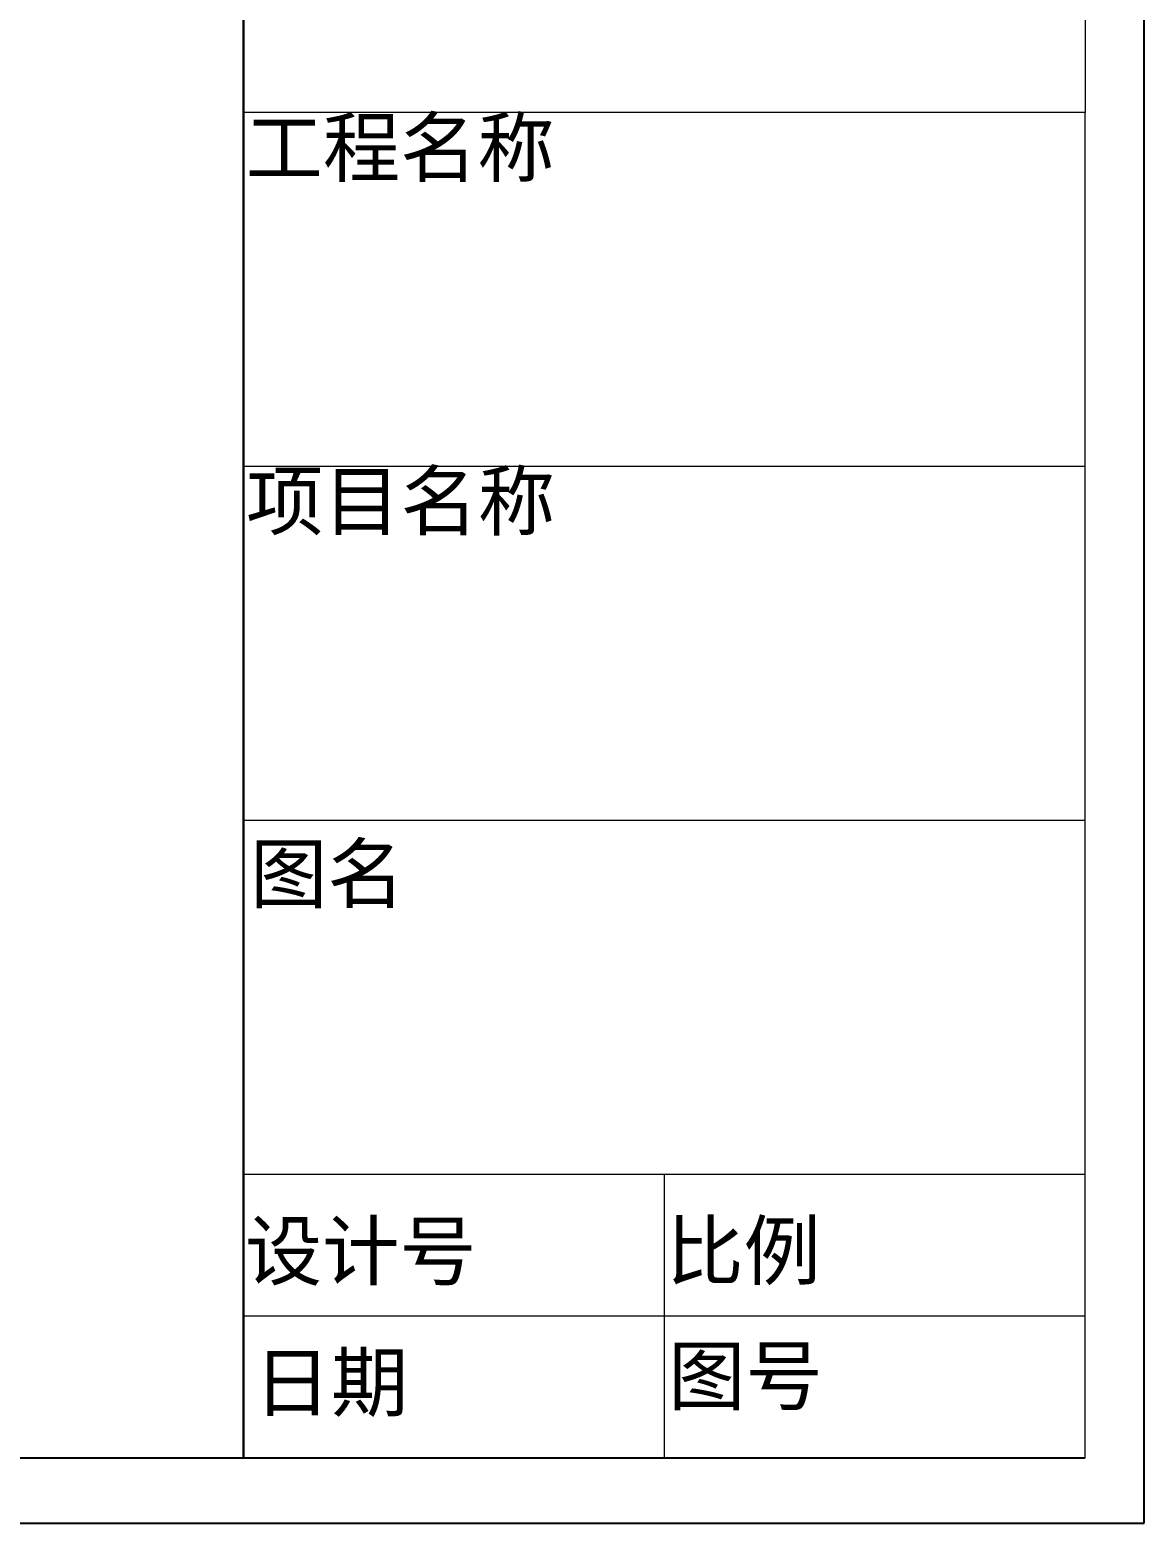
# Model space of a CAD drawing. Header units: centimetres. Extents: x -56693 to 5284, y -24690 to 2923.
# Drawn here: x 4497 to 5284, y 823 to 1877 of the extents above; entities that cross this region are included whole.
import ezdxf

# ---------------------------------------------------------------- set-up
doc = ezdxf.new("R2010")
doc.units = ezdxf.units.CM
doc.layers.add('A绿-1', color=94, linetype='Continuous')
doc.layers.add('外轮廓', color=7, linetype='Continuous', lineweight=100)
doc.layers.add('表格', color=7, linetype='Continuous', lineweight=100)
doc.styles.get("Standard").update_dxf_attribs({"font": 'txt', "bigfont": 'gbcbig.shx'})

msp = doc.modelspace()

# ---------------------------------------------------------------- linework, layer by layer
at = {"layer": 'A绿-1', "color": 0, "linetype": 'Continuous', "lineweight": 20}
msp.add_line((5242.805, 2374.595), (5242.805, 1818.869), dxfattribs=at)
at = {"layer": '外轮廓', "linetype": 'ByBlock', "lineweight": 25}
for p, q in [((5284.393, 822.651), (5284.393, 2922.651)), ((1721.662, 868.869), (5242.805, 868.869)), ((1684.393, 822.651), (5284.393, 822.651))]:
    msp.add_line(p, q, dxfattribs=at)
at = {"layer": '外轮廓', "linetype": 'ByBlock', "lineweight": 20}
for p, q in [((5242.805, 1818.869), (4648.26, 1818.869)), ((5242.805, 1568.869), (5242.805, 1818.869)), ((5242.805, 1568.869), (4648.26, 1568.869)), ((5242.805, 1318.869), (5242.805, 1568.869)), ((5242.805, 1318.869), (4648.26, 1318.869)), ((5242.805, 1068.869), (5242.805, 1318.869)), ((5242.805, 1068.869), (4648.26, 1068.869)), ((4945.532, 1068.869), (4945.532, 868.869)), ((5242.805, 968.869), (5242.805, 1068.869)), ((5242.805, 968.869), (4648.26, 968.869)), ((5242.805, 868.869), (5242.805, 968.869))]:
    msp.add_line(p, q, dxfattribs=at)
at = {"layer": '表格', "linetype": 'ByBlock', "lineweight": 30}
msp.add_line((4648.26, 2874.595), (4648.26, 868.869), dxfattribs=at)

# ---------------------------------------------------------------- texts
at = {"layer": 'A绿-1', "color": 4, "linetype": 'Continuous', "lineweight": 20, "char_height": 40, "attachment_point": 1}
for s, insert, width in [('{\\fSimHei|b0|i0|c134|p49;\\C0;工程名称}', (4649.824, 1814.086), 831.4264), ('{\\fSimHei|b0|i0|c134|p49;\\C0;项目名称}', (4650.208, 1564.504), 4437.56658), ('{\\fSimHei|b0|i0|c134|p49;\\C0;图名}', (4652.982, 1301.285), 1751.56178), ('{\\fSimHei|b0|i0|c134|p49;\\C0;设计号}', (4649.303, 1034.87), 511.97807), ('{\\fSimHei|b0|i0|c134|p49;\\C0;比例}', (4946.94, 1035.059), 2252.86694), ('{\\fSimHei|b0|i0|c134|p49;\\C0;图号}', (4948.276, 946.748), 2424.064), ('{\\fSimHei|b0|i0|c134|p49;\\C0;日期}', (4655.5, 942.176), 1248.41942)]:
    msp.add_mtext(s, dxfattribs=dict(at, insert=insert, width=width))

doc.saveas('drawing.dxf')
